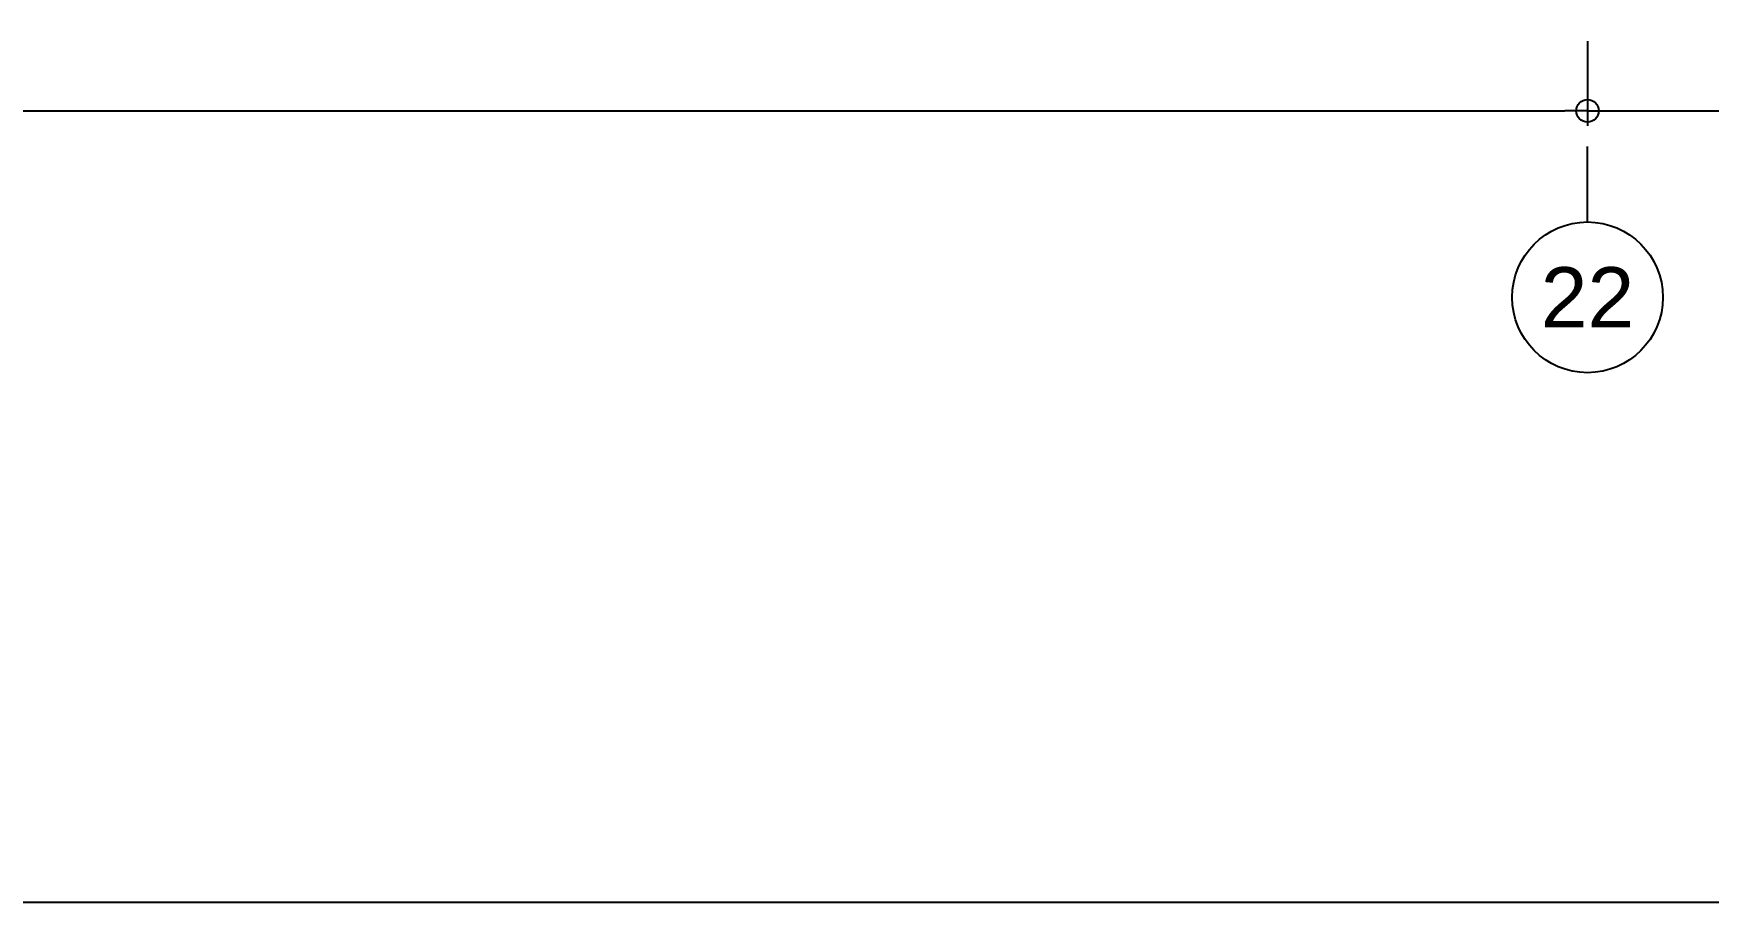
# Model space of a CAD drawing. Header units: millimetres. Extents: x 3774 to 718460, y -768339 to 192544.
# Drawn here: x 397901 to 403457, y -736064 to -733182 of the extents above; entities that cross this region are included whole.
import ezdxf
from ezdxf.enums import TextEntityAlignment as Align

# ---------------------------------------------------------------- set-up
doc = ezdxf.new("R2010")
doc.units = ezdxf.units.MM
doc.linetypes.add('TA_GL_000.70000', pattern=[1.925, 0.7, -0.175, 0.175, -0.175, 0.7])
for name, color, linetype in [('000 - 0_SYM_DWG_GRID-BUBBLE_MAIN_COLOR_1', 7, 'Continuous'), ('000 - 0_SYM_DWG_GRIDLINE_MAIN_COLOR_1', 7, 'Continuous'), ('000 - 0_SYM_DWG_GRIDLINE_MAIN_COLOR_251', 7, 'Continuous'), ('DIM', 7, 'Continuous')]:
    doc.layers.add(name, color=color, linetype=linetype)
doc.styles.add('ARIAL', font='arial.ttf')
doc.styles.add('FAMELINE_FOR_CKST', font='arial.ttf')
doc.styles.add('TA', font='', dxfattribs={"height": 4.5})
doc.styles.get('TA').set_extended_font_data('Cordia New')
doc.dimstyles.new('FAMELINE-CKST_C-C', dxfattribs={"dimtxt": 0.3, "dimasz": 0.15, "dimexe": 0.1, "dimexo": 0.1, "dimgap": 0.05, "dimtad": 1, "dimzin": 0, "dimdsep": 46, "dimtxsty": 'FAMELINE_FOR_CKST', "dimblk": 'ORIGIN', "dimblk1": 'ORIGIN', "dimblk2": 'ORIGIN', "dimsah": 1, "dimcen": 0.1, "dimdle": 0.1, "dimclrd": 7, "dimclre": 7, "dimclrt": 7, "dimadec": 0, "dimazin": 0, "dimtfac": 1, "dimtix": 1, "dimtmove": 2, "dimatfit": 3, "dimfxl": 1, "dimtolj": 1, "dimtzin": 0, "dimlwd": -1, "dimlwe": -1, "dimarcsym": 0})

# ---------------------------------------------------------------- blocks, each defined once
blk = doc.blocks.new('W-1-PP19-ST-ENT2_20260406-084955_STANDARD_PAPER_BLOCK')
at = {"layer": 'DIM', "color": 7}
blk.add_lwpolyline([(775, 0), (0, 0), (0, 443.999987), (775, 443.999987)], close=True, dxfattribs=at)
blk = doc.blocks.new('*U7974')
at = {"layer": '000 - 0_SYM_DWG_GRIDLINE_MAIN_COLOR_1', "color": 7}
blk.add_line((29, 0), (24, 0), dxfattribs=at)
blk.add_circle((34, 0), 5, dxfattribs=at)
at = {"color": 7, "style": 'TA', "flags": 1}
blk.add_attdef('LOCATION', (6, -6), '', height=4.5, rotation=270, dxfattribs=at)
at = {"layer": '000 - 0_SYM_DWG_GRID-BUBBLE_MAIN_COLOR_1', "color": 7, "style": 'ARIAL'}
blk.add_attdef('GRID-HEAD', text='', height=4, rotation=90, dxfattribs=at).set_placement((34, 0), align=Align.MIDDLE_CENTER)
blk = doc.blocks.new('_Origin')
at = {"color": 7, "linetype": 'ByBlock', "lineweight": -2}
blk.add_line((0, 0), (-1, 0), dxfattribs=at)
blk.add_circle((0, 0), 0.5, dxfattribs=at)
blk = doc.blocks.new('*D8515')
at = {"color": 7, "transparency": 16777216}
for p, q in [((-22800, 100660), (-22800, 100378.8)), ((-11400, 100660), (-11400, 100378.8)), ((-22725, 100428.8), (-11475, 100428.8))]:
    blk.add_line(p, q, dxfattribs=at)
at = {"layer": 'Defpoints', "color": 7, "transparency": 16777216}
for p in [(-22800, 100710), (-11400, 100710), (-11400, 100428.8)]:
    blk.add_point(p, dxfattribs=at)
at = {"color": 7, "transparency": 16777216, "xscale": 75, "yscale": 75, "zscale": 75, "rotation": 180}
blk.add_blockref('_Origin', (-22800, 100428.8), dxfattribs=at)
at = {"color": 7, "transparency": 16777216, "xscale": 75, "yscale": 75, "zscale": 75}
blk.add_blockref('_Origin', (-11400, 100428.8), dxfattribs=at)
at = {"color": 7, "transparency": 16777216, "insert": (-17100, 100530.3), "char_height": 150, "attachment_point": 5, "style": 'FAMELINE_FOR_CKST'}
blk.add_mtext('\\A1;11400', dxfattribs=at)
blk = doc.blocks.new('*D8516')
at = {"color": 7, "transparency": 16777216}
for p, q in [((-11400, 100660), (-11400, 100378.8)), ((0, 100660), (0, 100378.8)), ((-11325, 100428.8), (-75, 100428.8))]:
    blk.add_line(p, q, dxfattribs=at)
at = {"layer": 'Defpoints', "color": 7, "transparency": 16777216}
for p in [(-11400, 100710), (0, 100710), (0, 100428.8)]:
    blk.add_point(p, dxfattribs=at)
at = {"color": 7, "transparency": 16777216, "xscale": 75, "yscale": 75, "zscale": 75, "rotation": 180}
blk.add_blockref('_Origin', (-11400, 100428.8), dxfattribs=at)
at = {"color": 7, "transparency": 16777216, "xscale": 75, "yscale": 75, "zscale": 75}
blk.add_blockref('_Origin', (0, 100428.8), dxfattribs=at)
at = {"color": 7, "transparency": 16777216, "insert": (-5700, 100530.3), "char_height": 150, "attachment_point": 5, "style": 'FAMELINE_FOR_CKST'}
blk.add_mtext('\\A1;11400', dxfattribs=at)
blk = doc.blocks.new('W-1-PP19-SE-ENT3_20260407-104913_PP19_ENT3_ELE1_DIMS_1')
at = {"layer": '000 - 0_SYM_DWG_GRIDLINE_MAIN_COLOR_251', "color": 7, "linetype": 'TA_GL_000.70000', "xscale": 50.00000000000007, "yscale": 50.00000000000007, "zscale": 50.00000000000007, "rotation": 270}
blk.add_blockref('*U7974', (-11400, 101510), dxfattribs=at).add_auto_attribs({'GRID-HEAD': '22'})
at = {"color": 7}
for base, p1, p2, picture, middle in [((-11400, 100428.8), (-22800, 100710), (-11400, 100710), '*D8515', (-17100, 100530.3)), ((0, 100428.8), (-11400, 100710), (0, 100710), '*D8516', (-5700, 100530.3))]:
    dim = blk.add_linear_dim(base=base, p1=p1, p2=p2, angle=180, dimstyle='FAMELINE-CKST_C-C', override={"dimscale": 500, "dimdec": 0, "dimlfac": 1, "dimclrd": 7, "dimclre": 7, "dimclrt": 7}, dxfattribs=at)
    dim.commit()
    dim.dimension.update_dxf_attribs({"geometry": picture, "text_midpoint": middle})

msp = doc.modelspace()

# ---------------------------------------------------------------- block references
at = {"color": 7}
msp.add_blockref('W-1-PP19-SE-ENT3_20260407-104913_PP19_ENT3_ELE1_DIMS_1', (414456.105, -833866.64), dxfattribs=at)
at = {"layer": 'DIM', "color": 7, "xscale": 50, "yscale": 50, "zscale": 50}
msp.add_blockref('W-1-PP19-ST-ENT2_20260406-084955_STANDARD_PAPER_BLOCK', (382906.649, -736063.653), dxfattribs=at)

doc.saveas('drawing.dxf')
